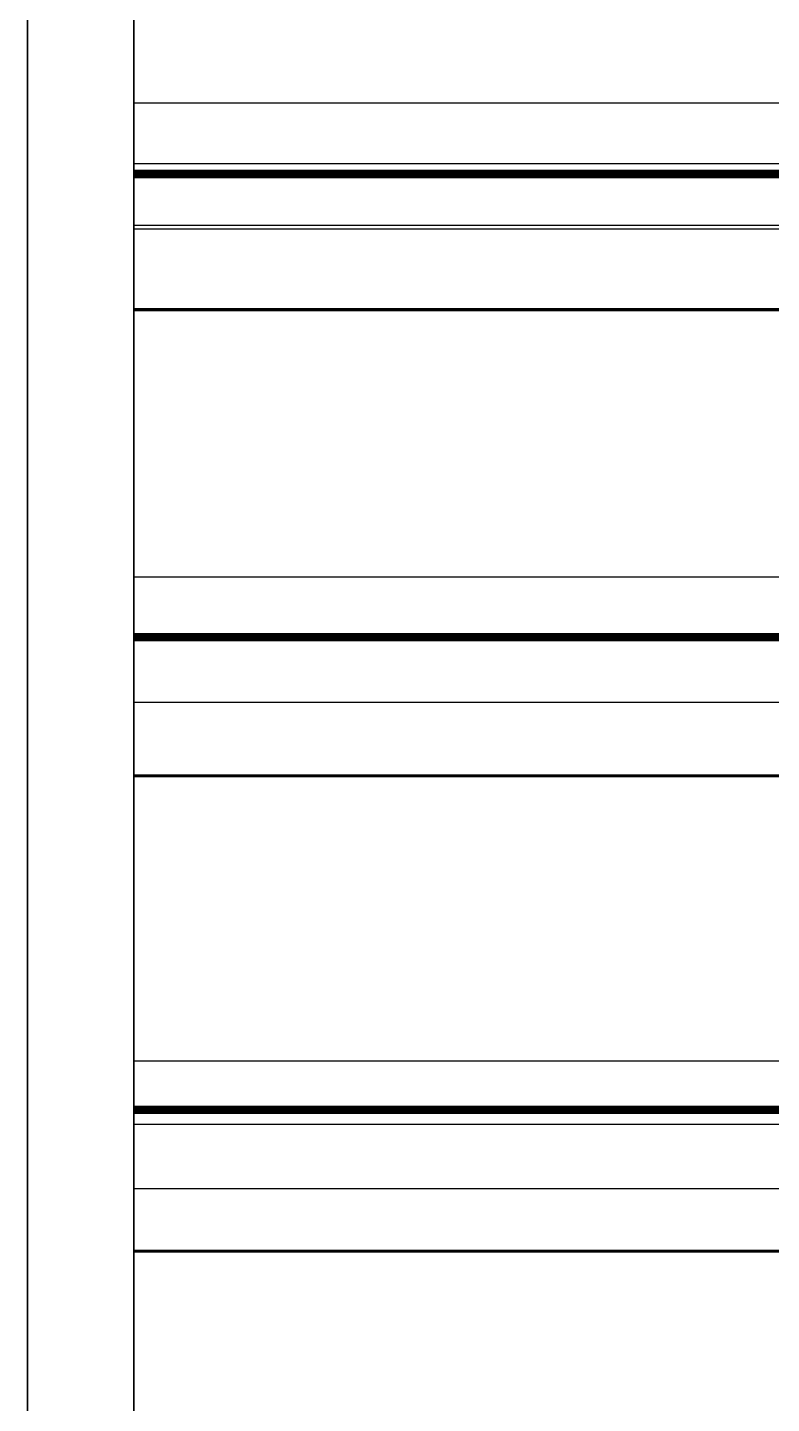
# Model space of a CAD drawing. Header units: millimetres. Extents: x -85 to 1059, y -155 to 155.
# Drawn here: x 1000 to 1003.5, y 105.23 to 111.7 of the extents above; entities that cross this region are included whole.
import ezdxf

# ---------------------------------------------------------------- set-up
doc = ezdxf.new("R2010")
doc.units = ezdxf.units.MM
doc.header["$MEASUREMENT"] = 0
doc.layers.add('Default', color=7, linetype='Continuous', true_color=0x000000)

msp = doc.modelspace()

# ---------------------------------------------------------------- linework, layer by layer
at = {"layer": 'Default'}
for points, knots in [([(1000, 0, -154), (1000, -154, -154), (1000, -154), (1000, -154, 154), (1000, 0, 154), (1000, 154, 154), (1000, 154), (1000, 154, -154), (1000, 0, -154)], [0, 0, 0, 241.902634, 241.902634, 483.805269, 483.805269, 725.707903, 725.707903, 967.610537, 967.610537, 967.610537]), ([(1000, 0, -150), (1000, -150, -150), (1000, -150), (1000, -150, 150), (1000, 0, 150), (1000, 150, 150), (1000, 150), (1000, 150, -150), (1000, 0, -150)], [0, 0, 0, 235.619449, 235.619449, 471.238898, 471.238898, 706.858347, 706.858347, 942.477796, 942.477796, 942.477796])]:
    msp.add_rational_spline(points, [1, 0.707106781187, 1, 0.707106781187, 1, 0.707106781187, 1, 0.707106781187, 1], degree=2, knots=knots, dxfattribs=at)
for points, degree, knots in [([(1000.5, 0.0018, 150.0005), (1000.5, 82.8446, 150.0005), (1000.5, 150.0018, 82.8432), (1000.5, 150.0018, 0.0004), (1000.5, 150.0018, -82.8427), (1000.5, 82.8446, -150), (1000.5, 0.0018, -150), (1000.5, -82.8411, -150), (1000.5, -149.9983, -82.8427), (1000.5, -149.9983, 0.0004), (1000.5, -149.9983, 82.8432), (1000.5, -82.8411, 150.0005), (1000.5, 0.0018, 150.0005)], 3, [-5, -5, -5, -5, -4, -4, -4, -3, -3, -3, -2, -2, -2, -1, -1, -1, -1]), ([(1000.5, 0.3488, 139.7504), (1000.5, -76.9709, 139.7504), (1000.5, -139.6511, 77.0702), (1000.5, -139.6511, -0.2498), (1000.5, -139.6511, -77.5699), (1000.5, -76.9709, -140.2497), (1000.5, 0.3488, -140.2497), (1000.5, 77.6689, -140.2497), (1000.5, 140.349, -77.5699), (1000.5, 140.349, -0.2498), (1000.5, 140.349, 77.0702), (1000.5, 77.6689, 139.7504), (1000.5, 0.3488, 139.7504)], 3, [20636, 20636, 20636, 20636, 20637, 20637, 20637, 20638, 20638, 20638, 20639, 20639, 20639, 20640, 20640, 20640, 20640]), ([(1000.5, 0.0018, 140.0004), (1000.5, -77.318, 140.0004), (1000.5, -139.9981, 77.3202), (1000.5, -139.9981, 0.0002), (1000.5, -139.9981, -77.3199), (1000.5, -77.318, -139.9997), (1000.5, 0.0018, -139.9997), (1000.5, 77.3215, -139.9997), (1000.5, 140.002, -77.3199), (1000.5, 140.002, 0.0002), (1000.5, 140.002, 77.3202), (1000.5, 77.3215, 140.0004), (1000.5, 0.0018, 140.0004)], 3, [-1, -1, -1, -1, 0, 0, 0, 1, 1, 1, 2, 2, 2, 3, 3, 3, 3]), ([(1000.5, 111.03, 105.3541), (1000.5, 111.0667, 105.3719), (1000.5, 111.1034, 105.3897), (1000.5, 111.1465, 105.4105), (1000.5, 111.1895, 105.4313), (1000.5, 111.2331, 105.4521), (1000.5, 111.2766, 105.4729), (1000.5, 111.3204, 105.4939), (1000.5, 111.3641, 105.5149), (1000.5, 111.4082, 105.5359), (1000.5, 111.4523, 105.5569), (1000.5, 111.4968, 105.5779), (1000.5, 111.5412, 105.5989), (1000.5, 111.586, 105.6199), (1000.5, 111.6308, 105.6409), (1000.5, 111.6758, 105.6619), (1000.5, 111.7208, 105.6828), (1000.5, 111.7661, 105.704), (1000.5, 111.8114, 105.7252), (1000.5, 111.8571, 105.7463), (1000.5, 111.9028, 105.7675), (1000.5, 111.9488, 105.7887), (1000.5, 111.9949, 105.8098), (1000.5, 112.0413, 105.8312), (1000.5, 112.0877, 105.8525), (1000.5, 112.1342, 105.8737), (1000.5, 112.1808, 105.8949), (1000.5, 112.2279, 105.9162), (1000.5, 112.275, 105.9375), (1000.5, 112.3223, 105.9587), (1000.5, 112.3695, 105.9799), (1000.5, 112.4172, 106.0012), (1000.5, 112.4648, 106.0226), (1000.5, 112.5126, 106.0439), (1000.5, 112.5604, 106.0653), (1000.5, 112.6087, 106.0866), (1000.5, 112.657, 106.1079), (1000.5, 112.7056, 106.1293), (1000.5, 112.7541, 106.1506), (1000.5, 112.8031, 106.1721), (1000.5, 112.8521, 106.1937), (1000.5, 112.9012, 106.2152), (1000.5, 112.9502, 106.2367), (1000.5, 112.9589, 106.2404), (1000.5, 112.9675, 106.2441)], 2, [2725, 2725, 2725, 2726, 2726, 2727, 2727, 2728, 2728, 2729, 2729, 2730, 2730, 2731, 2731, 2732, 2732, 2733, 2733, 2734, 2734, 2735, 2735, 2736, 2736, 2737, 2737, 2738, 2738, 2739, 2739, 2740, 2740, 2741, 2741, 2742, 2742, 2743, 2743, 2744, 2744, 2745, 2745, 2746, 2746, 2747, 2747, 2747]), ([(1000.5, 112.9675, -106.7437), (1000.5, 112.9589, -106.74), (1000.5, 112.9502, -106.7363), (1000.5, 112.9012, -106.715), (1000.5, 112.8521, -106.6936), (1000.5, 112.8031, -106.6723), (1000.5, 112.7541, -106.6509), (1000.5, 112.7056, -106.6294), (1000.5, 112.657, -106.6079), (1000.5, 112.6087, -106.5864), (1000.5, 112.5604, -106.5648), (1000.5, 112.5126, -106.5435), (1000.5, 112.4648, -106.5222), (1000.5, 112.4172, -106.501), (1000.5, 112.3695, -106.4798), (1000.5, 112.3223, -106.4585), (1000.5, 112.275, -106.4371), (1000.5, 112.2279, -106.4158), (1000.5, 112.1808, -106.3945), (1000.5, 112.1342, -106.3733), (1000.5, 112.0877, -106.3521), (1000.5, 112.0413, -106.331), (1000.5, 111.9949, -106.3098), (1000.5, 111.9488, -106.2886), (1000.5, 111.9028, -106.2675), (1000.5, 111.8571, -106.2463), (1000.5, 111.8114, -106.2251), (1000.5, 111.7661, -106.204), (1000.5, 111.7208, -106.1828), (1000.5, 111.6758, -106.1616), (1000.5, 111.6308, -106.1405), (1000.5, 111.586, -106.1195), (1000.5, 111.5412, -106.0985), (1000.5, 111.4968, -106.0775), (1000.5, 111.4523, -106.0565), (1000.5, 111.4082, -106.0357), (1000.5, 111.3641, -106.0149), (1000.5, 111.3204, -105.9939), (1000.5, 111.2766, -105.9729), (1000.5, 111.2331, -105.9521), (1000.5, 111.1895, -105.9313), (1000.5, 111.1465, -105.9103), (1000.5, 111.1034, -105.8893), (1000.5, 111.0667, -105.8716), (1000.5, 111.03, -105.854)], 2, [7707, 7707, 7707, 7708, 7708, 7709, 7709, 7710, 7710, 7711, 7711, 7712, 7712, 7713, 7713, 7714, 7714, 7715, 7715, 7716, 7716, 7717, 7717, 7718, 7718, 7719, 7719, 7720, 7720, 7721, 7721, 7722, 7722, 7723, 7723, 7724, 7724, 7725, 7725, 7726, 7726, 7727, 7727, 7728, 7728, 7729, 7729, 7729]), ([(1000.5, 111.3475, 107.9311), (1000.5, 111.3437, 107.9228), (1000.5, 111.3398, 107.9145), (1000.5, 111.3163, 107.8664), (1000.5, 111.2929, 107.8182), (1000.5, 111.2694, 107.7701), (1000.5, 111.2459, 107.7219), (1000.5, 111.2225, 107.6743), (1000.5, 111.199, 107.6266), (1000.5, 111.1757, 107.5794), (1000.5, 111.1525, 107.5321), (1000.5, 111.1292, 107.485), (1000.5, 111.1059, 107.4379), (1000.5, 111.0826, 107.3913), (1000.5, 111.0593, 107.3448), (1000.5, 111.0362, 107.2982), (1000.5, 111.0131, 107.2516), (1000.5, 110.9898, 107.2058), (1000.5, 110.9665, 107.1599), (1000.5, 110.9434, 107.1141), (1000.5, 110.9203, 107.0682), (1000.5, 110.8972, 107.0229), (1000.5, 110.8741, 106.9775), (1000.5, 110.851, 106.9324), (1000.5, 110.8279, 106.8872), (1000.5, 110.805, 106.8424), (1000.5, 110.782, 106.7976), (1000.5, 110.7591, 106.753), (1000.5, 110.7362, 106.7084), (1000.5, 110.7134, 106.6643), (1000.5, 110.6907, 106.6202), (1000.5, 110.6677, 106.5763), (1000.5, 110.6448, 106.5323), (1000.5, 110.6221, 106.4889), (1000.5, 110.5993, 106.4455), (1000.5, 110.5765, 106.4023), (1000.5, 110.5538, 106.3591), (1000.5, 110.531, 106.3163), (1000.5, 110.5083, 106.2734), (1000.5, 110.4857, 106.2307), (1000.5, 110.4631, 106.188), (1000.5, 110.4405, 106.1457), (1000.5, 110.418, 106.1034), (1000.5, 110.3973, 106.0649), (1000.5, 110.3767, 106.0264)], 2, [2682, 2682, 2682, 2683.045455, 2683.045455, 2684.090909, 2684.090909, 2685.136364, 2685.136364, 2686.181818, 2686.181818, 2687.227273, 2687.227273, 2688.272727, 2688.272727, 2689.318182, 2689.318182, 2690.363636, 2690.363636, 2691.409091, 2691.409091, 2692.454545, 2692.454545, 2693.5, 2693.5, 2694.545455, 2694.545455, 2695.590909, 2695.590909, 2696.636364, 2696.636364, 2697.681818, 2697.681818, 2698.727273, 2698.727273, 2699.772727, 2699.772727, 2700.818182, 2700.818182, 2701.863636, 2701.863636, 2702.909091, 2702.909091, 2703.954545, 2703.954545, 2705, 2705, 2705]), ([(1000.5, 110.3795, -106.5317), (1000.5, 110.3987, -106.5675), (1000.5, 110.418, -106.6033), (1000.5, 110.4405, -106.6456), (1000.5, 110.4631, -106.688), (1000.5, 110.4857, -106.7303), (1000.5, 110.5083, -106.7726), (1000.5, 110.531, -106.8157), (1000.5, 110.5538, -106.8587), (1000.5, 110.5765, -106.9019), (1000.5, 110.5993, -106.9451), (1000.5, 110.6221, -106.9887), (1000.5, 110.6448, -107.0323), (1000.5, 110.6677, -107.0762), (1000.5, 110.6907, -107.1201), (1000.5, 110.7134, -107.1642), (1000.5, 110.7362, -107.2083), (1000.5, 110.7591, -107.2528), (1000.5, 110.782, -107.2972), (1000.5, 110.805, -107.3418), (1000.5, 110.8279, -107.3865), (1000.5, 110.851, -107.4316), (1000.5, 110.8741, -107.4768), (1000.5, 110.8972, -107.5223), (1000.5, 110.9203, -107.5678), (1000.5, 110.9434, -107.6137), (1000.5, 110.9665, -107.6595), (1000.5, 110.9898, -107.7056), (1000.5, 111.0131, -107.7516), (1000.5, 111.0362, -107.7978), (1000.5, 111.0593, -107.844), (1000.5, 111.0826, -107.8909), (1000.5, 111.1059, -107.9379), (1000.5, 111.1292, -107.9848), (1000.5, 111.1525, -108.0317), (1000.5, 111.1757, -108.0791), (1000.5, 111.199, -108.1266), (1000.5, 111.2225, -108.1742), (1000.5, 111.2459, -108.2218), (1000.5, 111.2694, -108.2698), (1000.5, 111.2929, -108.3178), (1000.5, 111.3163, -108.3661), (1000.5, 111.3398, -108.4145), (1000.5, 111.3437, -108.4228), (1000.5, 111.3475, -108.431)], 2, [7750, 7750, 7750, 7751, 7751, 7752, 7752, 7753, 7753, 7754, 7754, 7755, 7755, 7756, 7756, 7757, 7757, 7758, 7758, 7759, 7759, 7760, 7760, 7761, 7761, 7762, 7762, 7763, 7763, 7764, 7764, 7765, 7765, 7766, 7766, 7767, 7767, 7768, 7768, 7769, 7769, 7770, 7770, 7771, 7771, 7772, 7772, 7772]), ([(1000.5, 111.0244, -105.8515), (1000.5, 111.0217, -105.8505), (1000.5, 111.0191, -105.8494), (1000.5, 111.017, -105.8485), (1000.5, 111.0149, -105.8477)], 2, [7730, 7730, 7730, 7731, 7731, 7732, 7732, 7732]), ([(1000.5, 110.9983, 105.3466), (1000.5, 110.9995, 105.3465), (1000.5, 111.0008, 105.3463), (1000.5, 111.002, 105.3461), (1000.5, 111.0032, 105.3459)], 2, [2717, 2717, 2717, 2718, 2718, 2719, 2719, 2719]), ([(1000.5, 110.3718, 105.9986), (1000.5, 110.4741, 105.8924), (1000.5, 110.5764, 105.7862), (1000.5, 110.6845, 105.6735), (1000.5, 110.7926, 105.5608), (1000.5, 110.8944, 105.4544), (1000.5, 110.9962, 105.3481)], 2, [2713, 2713, 2713, 2714, 2714, 2715, 2715, 2716, 2716, 2716]), ([(1000.5, 110.9962, -105.8477), (1000.5, 110.8944, -105.9542), (1000.5, 110.7926, -106.0607), (1000.5, 110.6845, -106.1733), (1000.5, 110.5764, -106.2858), (1000.5, 110.4741, -106.3918), (1000.5, 110.3718, -106.4978)], 2, [7738, 7738, 7738, 7739, 7739, 7740, 7740, 7741, 7741, 7741]), ([(1000.5, 108.853, 107.59), (1000.5, 108.8892, 107.6085), (1000.5, 108.9254, 107.627), (1000.5, 108.9681, 107.6487), (1000.5, 109.0107, 107.6704), (1000.5, 109.0538, 107.6921), (1000.5, 109.0968, 107.7138), (1000.5, 109.1402, 107.7357), (1000.5, 109.1836, 107.7575), (1000.5, 109.2272, 107.7792), (1000.5, 109.2707, 107.8009), (1000.5, 109.3148, 107.823), (1000.5, 109.3589, 107.845), (1000.5, 109.4032, 107.8669), (1000.5, 109.4475, 107.8888), (1000.5, 109.4921, 107.9108), (1000.5, 109.5367, 107.9329), (1000.5, 109.5817, 107.9549), (1000.5, 109.6267, 107.977), (1000.5, 109.6718, 107.999), (1000.5, 109.717, 108.0211), (1000.5, 109.7627, 108.0433), (1000.5, 109.8084, 108.0655), (1000.5, 109.8542, 108.0876), (1000.5, 109.9001, 108.1096), (1000.5, 109.9463, 108.1318), (1000.5, 109.9925, 108.1541), (1000.5, 110.0391, 108.1763), (1000.5, 110.0857, 108.1985), (1000.5, 110.1324, 108.2207), (1000.5, 110.1791, 108.243), (1000.5, 110.2264, 108.2652), (1000.5, 110.2737, 108.2874), (1000.5, 110.3211, 108.3098), (1000.5, 110.3686, 108.3322), (1000.5, 110.4164, 108.3546), (1000.5, 110.4642, 108.377), (1000.5, 110.5123, 108.3994), (1000.5, 110.5605, 108.4218), (1000.5, 110.6088, 108.4442), (1000.5, 110.6572, 108.4666), (1000.5, 110.706, 108.489), (1000.5, 110.7549, 108.5114), (1000.5, 110.7633, 108.5153), (1000.5, 110.7718, 108.5192)], 2, [2658, 2658, 2658, 2659, 2659, 2660, 2660, 2661, 2661, 2662, 2662, 2663, 2663, 2664, 2664, 2665, 2665, 2666, 2666, 2667, 2667, 2668, 2668, 2669, 2669, 2670, 2670, 2671, 2671, 2672, 2672, 2673, 2673, 2674, 2674, 2675, 2675, 2676, 2676, 2677, 2677, 2678, 2678, 2679, 2679, 2680, 2680, 2680]), ([(1000.5, 110.7549, -109.0114), (1000.5, 110.706, -108.9888), (1000.5, 110.6572, -108.9662), (1000.5, 110.6088, -108.9438), (1000.5, 110.5605, -108.9214), (1000.5, 110.5123, -108.899), (1000.5, 110.4642, -108.8766), (1000.5, 110.4164, -108.8542), (1000.5, 110.3686, -108.8318), (1000.5, 110.3211, -108.8096), (1000.5, 110.2737, -108.7873), (1000.5, 110.2264, -108.7649), (1000.5, 110.1791, -108.7425), (1000.5, 110.1324, -108.7203), (1000.5, 110.0857, -108.6981), (1000.5, 110.0391, -108.6759), (1000.5, 109.9925, -108.6536), (1000.5, 109.9463, -108.6314), (1000.5, 109.9001, -108.6092), (1000.5, 109.8542, -108.587), (1000.5, 109.8084, -108.5647), (1000.5, 109.7627, -108.5427), (1000.5, 109.717, -108.5206), (1000.5, 109.6718, -108.4986), (1000.5, 109.6267, -108.4766), (1000.5, 109.5817, -108.4545), (1000.5, 109.5367, -108.4325), (1000.5, 109.4921, -108.4104), (1000.5, 109.4475, -108.3884), (1000.5, 109.4032, -108.3665), (1000.5, 109.3589, -108.3446), (1000.5, 109.3148, -108.3227), (1000.5, 109.2707, -108.3009), (1000.5, 109.2272, -108.279), (1000.5, 109.1836, -108.2571), (1000.5, 109.1402, -108.2353), (1000.5, 109.0968, -108.2134), (1000.5, 109.0538, -108.1917), (1000.5, 109.0107, -108.17), (1000.5, 108.9681, -108.1483), (1000.5, 108.9254, -108.1266), (1000.5, 108.8892, -108.1081), (1000.5, 108.853, -108.0896)], 2, [7775, 7775, 7775, 7776, 7776, 7777, 7777, 7778, 7778, 7779, 7779, 7780, 7780, 7781, 7781, 7782, 7782, 7783, 7783, 7784, 7784, 7785, 7785, 7786, 7786, 7787, 7787, 7788, 7788, 7789, 7789, 7790, 7790, 7791, 7791, 7792, 7792, 7793, 7793, 7794, 7794, 7795, 7795, 7796, 7796, 7796]), ([(1000.5, 110.3725, 106.0166), (1000.5, 110.3719, 106.0146), (1000.5, 110.3714, 106.0127), (1000.5, 110.3709, 106.0107), (1000.5, 110.3703, 106.0088)], 2, [2707, 2707, 2707, 2708, 2708, 2709, 2709, 2709]), ([(1000.5, 110.3703, 106.0088), (1000.5, 110.3703, 106.007), (1000.5, 110.3703, 106.0053), (1000.5, 110.3703, 106.0039), (1000.5, 110.3703, 106.0025)], 2, [2709, 2709, 2709, 2710, 2710, 2711, 2711, 2711]), ([(1000.5, 110.3703, -106.5024), (1000.5, 110.3703, -106.5038), (1000.5, 110.3703, -106.5052), (1000.5, 110.3703, -106.5068), (1000.5, 110.3703, -106.5084)], 2, [7743, 7743, 7743, 7744, 7744, 7745, 7745, 7745]), ([(1000.5, 109.118, 110.1734), (1000.5, 109.1141, 110.1647), (1000.5, 109.1102, 110.1561), (1000.5, 109.0876, 110.1074), (1000.5, 109.0651, 110.0587), (1000.5, 109.0427, 110.0102), (1000.5, 109.0203, 109.9617), (1000.5, 108.9979, 109.9137), (1000.5, 108.9755, 109.8657), (1000.5, 108.9531, 109.8178), (1000.5, 108.9307, 109.7698), (1000.5, 108.9084, 109.7223), (1000.5, 108.8862, 109.6749), (1000.5, 108.864, 109.6278), (1000.5, 108.8418, 109.5807), (1000.5, 108.8195, 109.5338), (1000.5, 108.7973, 109.4868), (1000.5, 108.7751, 109.4405), (1000.5, 108.7529, 109.3941), (1000.5, 108.7306, 109.3479), (1000.5, 108.7084, 109.3016), (1000.5, 108.6862, 109.2556), (1000.5, 108.664, 109.2096), (1000.5, 108.6419, 109.1639), (1000.5, 108.6199, 109.1182), (1000.5, 108.5978, 109.073), (1000.5, 108.5758, 109.0279), (1000.5, 108.5537, 108.9829), (1000.5, 108.5317, 108.9379), (1000.5, 108.5096, 108.8935), (1000.5, 108.4876, 108.849), (1000.5, 108.4657, 108.8046), (1000.5, 108.4438, 108.7601), (1000.5, 108.422, 108.7162), (1000.5, 108.4001, 108.6723), (1000.5, 108.3782, 108.6287), (1000.5, 108.3563, 108.5851), (1000.5, 108.3345, 108.5418), (1000.5, 108.3126, 108.4984), (1000.5, 108.2907, 108.4551), (1000.5, 108.2688, 108.4119), (1000.5, 108.2472, 108.3692), (1000.5, 108.2255, 108.3266), (1000.5, 108.2069, 108.2904), (1000.5, 108.1884, 108.2542)], 2, [2615, 2615, 2615, 2616, 2616, 2617, 2617, 2618, 2618, 2619, 2619, 2620, 2620, 2621, 2621, 2622, 2622, 2623, 2623, 2624, 2624, 2625, 2625, 2626, 2626, 2627, 2627, 2628, 2628, 2629, 2629, 2630, 2630, 2631, 2631, 2632, 2632, 2633, 2633, 2634, 2634, 2635, 2635, 2636, 2636, 2637, 2637, 2637]), ([(1000.5, 108.1884, -108.7538), (1000.5, 108.2069, -108.7902), (1000.5, 108.2255, -108.8265), (1000.5, 108.2472, -108.8692), (1000.5, 108.2688, -108.9119), (1000.5, 108.2907, -108.9549), (1000.5, 108.3126, -108.998), (1000.5, 108.3345, -109.0412), (1000.5, 108.3563, -109.0844), (1000.5, 108.3782, -109.1281), (1000.5, 108.4001, -109.1719), (1000.5, 108.422, -109.216), (1000.5, 108.4438, -109.2601), (1000.5, 108.4657, -109.3043), (1000.5, 108.4876, -109.3486), (1000.5, 108.5096, -109.3932), (1000.5, 108.5317, -109.4379), (1000.5, 108.5537, -109.4827), (1000.5, 108.5758, -109.5275), (1000.5, 108.5978, -109.573), (1000.5, 108.6199, -109.6185), (1000.5, 108.6419, -109.6638), (1000.5, 108.664, -109.7092), (1000.5, 108.6862, -109.755), (1000.5, 108.7084, -109.8009), (1000.5, 108.7306, -109.8471), (1000.5, 108.7529, -109.8933), (1000.5, 108.7751, -109.9401), (1000.5, 108.7973, -109.9868), (1000.5, 108.8195, -110.0335), (1000.5, 108.8418, -110.0803), (1000.5, 108.864, -110.1274), (1000.5, 108.8862, -110.1745), (1000.5, 108.9084, -110.2219), (1000.5, 108.9307, -110.2694), (1000.5, 108.9531, -110.3173), (1000.5, 108.9755, -110.3653), (1000.5, 108.9979, -110.4133), (1000.5, 109.0203, -110.4613), (1000.5, 109.0427, -110.5098), (1000.5, 109.0651, -110.5583), (1000.5, 109.0876, -110.6072), (1000.5, 109.1102, -110.656), (1000.5, 109.1141, -110.6643), (1000.5, 109.118, -110.6726)], 2, [7817, 7817, 7817, 7818, 7818, 7819, 7819, 7820, 7820, 7821, 7821, 7822, 7822, 7823, 7823, 7824, 7824, 7825, 7825, 7826, 7826, 7827, 7827, 7828, 7828, 7829, 7829, 7830, 7830, 7831, 7831, 7832, 7832, 7833, 7833, 7834, 7834, 7835, 7835, 7836, 7836, 7837, 7837, 7838, 7838, 7839, 7839, 7839]), ([(1000.5, 108.8375, 107.5836), (1000.5, 108.8398, 107.5845), (1000.5, 108.8421, 107.5854), (1000.5, 108.8448, 107.5864), (1000.5, 108.8474, 107.5875)], 2, [2655, 2655, 2655, 2656, 2656, 2657, 2657, 2657]), ([(1000.5, 108.1817, 108.2204), (1000.5, 108.2861, 108.1165), (1000.5, 108.3906, 108.0126), (1000.5, 108.5008, 107.9023), (1000.5, 108.611, 107.7921), (1000.5, 108.7151, 107.6877), (1000.5, 108.8192, 107.5833)], 2, [2646, 2646, 2646, 2647, 2647, 2648, 2648, 2649, 2649, 2649]), ([(1000.5, 108.8192, -108.0825), (1000.5, 108.7151, -108.1871), (1000.5, 108.611, -108.2917), (1000.5, 108.5008, -108.4019), (1000.5, 108.3906, -108.5122), (1000.5, 108.2861, -108.6163), (1000.5, 108.1817, -108.7203)], 2, [7805, 7805, 7805, 7806, 7806, 7807, 7807, 7808, 7808, 7808]), ([(1000.5, 106.6305, 109.7807), (1000.5, 106.6664, 109.7999), (1000.5, 106.7022, 109.8192), (1000.5, 106.7445, 109.8419), (1000.5, 106.7868, 109.8647), (1000.5, 106.8293, 109.8872), (1000.5, 106.8718, 109.9098), (1000.5, 106.9149, 109.9322), (1000.5, 106.9579, 109.9546), (1000.5, 107.001, 109.9774), (1000.5, 107.044, 110.0001), (1000.5, 107.0876, 110.0231), (1000.5, 107.1311, 110.046), (1000.5, 107.1751, 110.0689), (1000.5, 107.219, 110.0919), (1000.5, 107.2631, 110.1146), (1000.5, 107.3072, 110.1374), (1000.5, 107.3516, 110.1605), (1000.5, 107.3961, 110.1836), (1000.5, 107.4409, 110.2065), (1000.5, 107.4857, 110.2294), (1000.5, 107.5308, 110.2525), (1000.5, 107.576, 110.2757), (1000.5, 107.6213, 110.2986), (1000.5, 107.6667, 110.3215), (1000.5, 107.7125, 110.3448), (1000.5, 107.7584, 110.3681), (1000.5, 107.8044, 110.3912), (1000.5, 107.8505, 110.4143), (1000.5, 107.8968, 110.4374), (1000.5, 107.9432, 110.4605), (1000.5, 107.99, 110.484), (1000.5, 108.0367, 110.5074), (1000.5, 108.0836, 110.5307), (1000.5, 108.1306, 110.554), (1000.5, 108.178, 110.5773), (1000.5, 108.2255, 110.6006), (1000.5, 108.2731, 110.6238), (1000.5, 108.3207, 110.6471), (1000.5, 108.3687, 110.6706), (1000.5, 108.4167, 110.6941), (1000.5, 108.465, 110.7175), (1000.5, 108.5133, 110.741), (1000.5, 108.5216, 110.7449), (1000.5, 108.5299, 110.7487)], 2, [2591, 2591, 2591, 2592, 2592, 2593, 2593, 2594, 2594, 2595, 2595, 2596, 2596, 2597, 2597, 2598, 2598, 2599, 2599, 2600, 2600, 2601, 2601, 2602, 2602, 2603, 2603, 2604, 2604, 2605, 2605, 2606, 2606, 2607, 2607, 2608, 2608, 2609, 2609, 2610, 2610, 2611, 2611, 2612, 2612, 2613, 2613, 2613]), ([(1000.5, 108.5299, -111.2487), (1000.5, 108.5216, -111.2446), (1000.5, 108.5133, -111.2406), (1000.5, 108.465, -111.2171), (1000.5, 108.4167, -111.1936), (1000.5, 108.3687, -111.1704), (1000.5, 108.3207, -111.1471), (1000.5, 108.2731, -111.1236), (1000.5, 108.2255, -111.1002), (1000.5, 108.178, -111.0769), (1000.5, 108.1306, -111.0536), (1000.5, 108.0836, -111.0303), (1000.5, 108.0367, -111.007), (1000.5, 107.99, -110.9837), (1000.5, 107.9432, -110.9605), (1000.5, 107.8968, -110.9374), (1000.5, 107.8505, -110.9142), (1000.5, 107.8044, -110.891), (1000.5, 107.7584, -110.8677), (1000.5, 107.7125, -110.8446), (1000.5, 107.6667, -110.8215), (1000.5, 107.6213, -110.7984), (1000.5, 107.576, -110.7753), (1000.5, 107.5308, -110.7521), (1000.5, 107.4857, -110.729), (1000.5, 107.4409, -110.7061), (1000.5, 107.3961, -110.6832), (1000.5, 107.3516, -110.6602), (1000.5, 107.3072, -110.6373), (1000.5, 107.2631, -110.6144), (1000.5, 107.219, -110.5915), (1000.5, 107.1751, -110.5687), (1000.5, 107.1311, -110.5459), (1000.5, 107.0877, -110.5232), (1000.5, 107.0444, -110.5004), (1000.5, 107.0011, -110.4777), (1000.5, 106.9579, -110.4549), (1000.5, 106.9149, -110.4322), (1000.5, 106.8718, -110.4094), (1000.5, 106.8293, -110.3867), (1000.5, 106.7868, -110.3639), (1000.5, 106.7445, -110.3415), (1000.5, 106.7022, -110.3191), (1000.5, 106.6664, -110.2999), (1000.5, 106.6305, -110.2807)], 2, [7841, 7841, 7841, 7842, 7842, 7843, 7843, 7844, 7844, 7845, 7845, 7846, 7846, 7847, 7847, 7848, 7848, 7849, 7849, 7850, 7850, 7851, 7851, 7852, 7852, 7853, 7853, 7854, 7854, 7855, 7855, 7856, 7856, 7857, 7857, 7858, 7858, 7859, 7859, 7860, 7860, 7861, 7861, 7862, 7862, 7863, 7863, 7863]), ([(1000.5, 108.1859, 108.2489), (1000.5, 108.1849, 108.2463), (1000.5, 108.1838, 108.2437), (1000.5, 108.1829, 108.2414), (1000.5, 108.1821, 108.2391)], 2, [2638, 2638, 2638, 2639, 2639, 2640, 2640, 2640]), ([(1000.5, 108.1821, -108.7387), (1000.5, 108.1829, -108.741), (1000.5, 108.1838, -108.7433), (1000.5, 108.1849, -108.7459), (1000.5, 108.1859, -108.7485)], 2, [7814, 7814, 7814, 7815, 7815, 7816, 7816, 7816]), ([(1000.5, 108.1807, 108.2345), (1000.5, 108.1805, 108.2327), (1000.5, 108.1803, 108.231), (1000.5, 108.1801, 108.2294), (1000.5, 108.1799, 108.2278)], 2, [2641, 2641, 2641, 2642, 2642, 2643, 2643, 2643]), ([(1000.5, 108.1799, -108.7274), (1000.5, 108.1801, -108.7291), (1000.5, 108.1803, -108.7309), (1000.5, 108.1805, -108.7327), (1000.5, 108.1807, -108.7344)], 2, [7811, 7811, 7811, 7812, 7812, 7813, 7813, 7813]), ([(1000.5, 106.8426, 112.3687), (1000.5, 106.8389, 112.3602), (1000.5, 106.8352, 112.3518), (1000.5, 106.8138, 112.3025), (1000.5, 106.7925, 112.2533), (1000.5, 106.771, 112.2045), (1000.5, 106.7494, 112.1556), (1000.5, 106.7281, 112.1069), (1000.5, 106.7067, 112.0582), (1000.5, 106.6854, 112.0101), (1000.5, 106.6641, 111.9619), (1000.5, 106.6427, 111.914), (1000.5, 106.6214, 111.866), (1000.5, 106.6, 111.8184), (1000.5, 106.5787, 111.7707), (1000.5, 106.5573, 111.7233), (1000.5, 106.536, 111.6758), (1000.5, 106.5147, 111.6291), (1000.5, 106.4933, 111.5823), (1000.5, 106.4721, 111.5356), (1000.5, 106.451, 111.4889), (1000.5, 106.4298, 111.4425), (1000.5, 106.4086, 111.3961), (1000.5, 106.3875, 111.3502), (1000.5, 106.3663, 111.3044), (1000.5, 106.3451, 111.2587), (1000.5, 106.324, 111.213), (1000.5, 106.3028, 111.1675), (1000.5, 106.2816, 111.122), (1000.5, 106.2607, 111.077), (1000.5, 106.2397, 111.032), (1000.5, 106.2185, 110.9872), (1000.5, 106.1973, 110.9424), (1000.5, 106.1763, 110.898), (1000.5, 106.1554, 110.8535), (1000.5, 106.1345, 110.8094), (1000.5, 106.1137, 110.7653), (1000.5, 106.0927, 110.7216), (1000.5, 106.0717, 110.6778), (1000.5, 106.0509, 110.6343), (1000.5, 106.0301, 110.5907), (1000.5, 106.0093, 110.5476), (1000.5, 105.9885, 110.5046), (1000.5, 105.9707, 110.4681), (1000.5, 105.9529, 110.4316)], 2, [2548, 2548, 2548, 2549, 2549, 2550, 2550, 2551, 2551, 2552, 2552, 2553, 2553, 2554, 2554, 2555, 2555, 2556, 2556, 2557, 2557, 2558, 2558, 2559, 2559, 2560, 2560, 2561, 2561, 2562, 2562, 2563, 2563, 2564, 2564, 2565, 2565, 2566, 2566, 2567, 2567, 2568, 2568, 2569, 2569, 2570, 2570, 2570]), ([(1000.5, 105.9504, -110.9255), (1000.5, 105.9694, -110.9649), (1000.5, 105.9885, -111.0042), (1000.5, 106.0093, -111.0474), (1000.5, 106.0301, -111.0906), (1000.5, 106.0509, -111.1342), (1000.5, 106.0717, -111.1778), (1000.5, 106.0927, -111.2215), (1000.5, 106.1137, -111.2653), (1000.5, 106.1345, -111.3094), (1000.5, 106.1554, -111.3535), (1000.5, 106.1763, -111.3979), (1000.5, 106.1973, -111.4424), (1000.5, 106.2185, -111.487), (1000.5, 106.2397, -111.5316), (1000.5, 106.2607, -111.5766), (1000.5, 106.2816, -111.6216), (1000.5, 106.3028, -111.6671), (1000.5, 106.324, -111.7126), (1000.5, 106.3451, -111.7583), (1000.5, 106.3663, -111.804), (1000.5, 106.3875, -111.85), (1000.5, 106.4086, -111.896), (1000.5, 106.4298, -111.9422), (1000.5, 106.451, -111.9885), (1000.5, 106.4721, -112.0352), (1000.5, 106.4933, -112.0819), (1000.5, 106.5147, -112.129), (1000.5, 106.536, -112.1761), (1000.5, 106.5573, -112.2232), (1000.5, 106.5787, -112.2703), (1000.5, 106.6, -112.3181), (1000.5, 106.6214, -112.3659), (1000.5, 106.6427, -112.4137), (1000.5, 106.6641, -112.4615), (1000.5, 106.6854, -112.5099), (1000.5, 106.7067, -112.5582), (1000.5, 106.7281, -112.6067), (1000.5, 106.7494, -112.6552), (1000.5, 106.771, -112.7041), (1000.5, 106.7925, -112.7529), (1000.5, 106.8138, -112.8021), (1000.5, 106.8352, -112.8513), (1000.5, 106.8389, -112.86), (1000.5, 106.8426, -112.8686)], 2, [7883, 7883, 7883, 7884.045455, 7884.045455, 7885.090909, 7885.090909, 7886.136364, 7886.136364, 7887.181818, 7887.181818, 7888.227273, 7888.227273, 7889.272727, 7889.272727, 7890.318182, 7890.318182, 7891.363636, 7891.363636, 7892.409091, 7892.409091, 7893.454545, 7893.454545, 7894.5, 7894.5, 7895.545455, 7895.545455, 7896.590909, 7896.590909, 7897.636364, 7897.636364, 7898.681818, 7898.681818, 7899.727273, 7899.727273, 7900.772727, 7900.772727, 7901.818182, 7901.818182, 7902.863636, 7902.863636, 7903.909091, 7903.909091, 7904.954545, 7904.954545, 7906, 7906, 7906]), ([(1000.5, 105.9465, 110.3974), (1000.5, 106.053, 110.2956), (1000.5, 106.1596, 110.1938), (1000.5, 106.2723, 110.0859), (1000.5, 106.385, 109.9779), (1000.5, 106.491, 109.8756), (1000.5, 106.597, 109.7733)], 2, [2579, 2579, 2579, 2580, 2580, 2581, 2581, 2582, 2582, 2582]), ([(1000.5, 106.597, -110.2729), (1000.5, 106.491, -110.3752), (1000.5, 106.385, -110.4775), (1000.5, 106.2723, -110.5856), (1000.5, 106.1596, -110.6938), (1000.5, 106.053, -110.7955), (1000.5, 105.9465, -110.8973)], 2, [7872, 7872, 7872, 7873, 7873, 7874, 7874, 7875, 7875, 7875]), ([(1000.5, 104.3639, 111.926), (1000.5, 104.3994, 111.9461), (1000.5, 104.4349, 111.9662), (1000.5, 104.4767, 111.9893), (1000.5, 104.5185, 112.0124), (1000.5, 104.5606, 112.036), (1000.5, 104.6028, 112.0597), (1000.5, 104.6451, 112.0831), (1000.5, 104.6874, 112.1066), (1000.5, 104.7301, 112.1304), (1000.5, 104.7728, 112.1542), (1000.5, 104.8159, 112.1778), (1000.5, 104.8589, 112.2015), (1000.5, 104.9025, 112.2251), (1000.5, 104.946, 112.2487), (1000.5, 104.9896, 112.2726), (1000.5, 105.0332, 112.2964), (1000.5, 105.0773, 112.3204), (1000.5, 105.1214, 112.3443), (1000.5, 105.1656, 112.3682), (1000.5, 105.2099, 112.392), (1000.5, 105.2545, 112.4158), (1000.5, 105.2992, 112.4396), (1000.5, 105.3441, 112.4636), (1000.5, 105.3891, 112.4876), (1000.5, 105.4343, 112.5117), (1000.5, 105.4794, 112.5359), (1000.5, 105.5251, 112.5601), (1000.5, 105.5708, 112.5842), (1000.5, 105.6167, 112.6082), (1000.5, 105.6625, 112.6322), (1000.5, 105.7087, 112.6566), (1000.5, 105.755, 112.6809), (1000.5, 105.8015, 112.7052), (1000.5, 105.8481, 112.7296), (1000.5, 105.895, 112.7536), (1000.5, 105.9419, 112.7776), (1000.5, 105.989, 112.8021), (1000.5, 106.0361, 112.8266), (1000.5, 106.0836, 112.8511), (1000.5, 106.131, 112.8756), (1000.5, 106.1788, 112.9), (1000.5, 106.2266, 112.9243), (1000.5, 106.2349, 112.9285), (1000.5, 106.2432, 112.9328)], 2, [2524, 2524, 2524, 2525, 2525, 2526, 2526, 2527, 2527, 2528, 2528, 2529, 2529, 2530, 2530, 2531, 2531, 2532, 2532, 2533, 2533, 2534, 2534, 2535, 2535, 2536, 2536, 2537, 2537, 2538, 2538, 2539, 2539, 2540, 2540, 2541, 2541, 2542, 2542, 2543, 2543, 2544, 2544, 2545, 2545, 2546, 2546, 2546]), ([(1000.5, 106.2432, -113.4324), (1000.5, 106.2349, -113.4281), (1000.5, 106.2266, -113.4239), (1000.5, 106.1788, -113.3994), (1000.5, 106.131, -113.3749), (1000.5, 106.0836, -113.3505), (1000.5, 106.0361, -113.3262), (1000.5, 105.989, -113.302), (1000.5, 105.9419, -113.2779), (1000.5, 105.895, -113.2535), (1000.5, 105.8481, -113.2292), (1000.5, 105.8015, -113.2048), (1000.5, 105.755, -113.1805), (1000.5, 105.7087, -113.1565), (1000.5, 105.6625, -113.1325), (1000.5, 105.6167, -113.1082), (1000.5, 105.5708, -113.0838), (1000.5, 105.5251, -113.0597), (1000.5, 105.4794, -113.0355), (1000.5, 105.4343, -113.0115), (1000.5, 105.3891, -112.9875), (1000.5, 105.3441, -112.9635), (1000.5, 105.2992, -112.9395), (1000.5, 105.2545, -112.9156), (1000.5, 105.2099, -112.8916), (1000.5, 105.1656, -112.8676), (1000.5, 105.1214, -112.8436), (1000.5, 105.0773, -112.8198), (1000.5, 105.0332, -112.796), (1000.5, 104.9896, -112.7723), (1000.5, 104.946, -112.7487), (1000.5, 104.9025, -112.7249), (1000.5, 104.8589, -112.7011), (1000.5, 104.8159, -112.6774), (1000.5, 104.7728, -112.6538), (1000.5, 104.7301, -112.6302), (1000.5, 104.6874, -112.6065), (1000.5, 104.6451, -112.5831), (1000.5, 104.6028, -112.5596), (1000.5, 104.5606, -112.536), (1000.5, 104.5185, -112.5123), (1000.5, 104.4767, -112.4889), (1000.5, 104.4349, -112.4654), (1000.5, 104.3994, -112.4455), (1000.5, 104.3639, -112.4255)], 2, [7908, 7908, 7908, 7909, 7909, 7910, 7910, 7911, 7911, 7912, 7912, 7913, 7913, 7914, 7914, 7915, 7915, 7916, 7916, 7917, 7917, 7918, 7918, 7919, 7919, 7920, 7920, 7921, 7921, 7922, 7922, 7923, 7923, 7924, 7924, 7925, 7925, 7926, 7926, 7927, 7927, 7928, 7928, 7929, 7929, 7930, 7930, 7930]), ([(1000.5, 105.9529, 110.4316), (1000.5, 105.9516, 110.4286), (1000.5, 105.9504, 110.4256), (1000.5, 105.9493, 110.4231), (1000.5, 105.9483, 110.4206)], 2, [2570, 2570, 2570, 2571, 2571, 2572, 2572, 2572]), ([(1000.5, 105.9465, -110.9157), (1000.5, 105.9474, -110.918), (1000.5, 105.9483, -110.9202), (1000.5, 105.9493, -110.9229), (1000.5, 105.9504, -110.9255)], 2, [7881, 7881, 7881, 7882, 7882, 7883, 7883, 7883]), ([(1000.5, 105.9465, 110.4161), (1000.5, 105.946, 110.4138), (1000.5, 105.9455, 110.4115), (1000.5, 105.9451, 110.4099), (1000.5, 105.9447, 110.4083)], 2, [2573, 2573, 2573, 2574, 2574, 2575, 2575, 2575]), ([(1000.5, 105.9465, -110.8973), (1000.5, 105.9462, -110.8984), (1000.5, 105.9458, -110.8994), (1000.5, 105.9455, -110.9005), (1000.5, 105.9451, -110.9015)], 2, [7875, 7875, 7875, 7876, 7876, 7877, 7877, 7877])]:
    msp.add_open_spline(points, degree=degree, knots=knots, dxfattribs=at)
for points in [[(1007, 111.3475, 107.9311), (1003.75, 111.3475, 107.9311), (1000.5, 111.3475, 107.9311)], [(1000.5, 111.0625, 108.2281), (1000.5, 111.205, 108.0796), (1000.5, 111.3475, 107.9311)], [(1007, 111.3475, -108.431), (1003.75, 111.3475, -108.431), (1000.5, 111.3475, -108.431)], [(1000.5, 111.3475, -108.431), (1000.5, 111.205, -108.5794), (1000.5, 111.0625, -108.7277)], [(1007, 111.0625, 108.2281), (1003.75, 111.0625, 108.2281), (1000.5, 111.0625, 108.2281)], [(1000.5, 110.7718, 108.5192), (1000.5, 110.9171, 108.3737), (1000.5, 111.0625, 108.2281)], [(1007, 111.0625, -108.7277), (1003.75, 111.0625, -108.7277), (1000.5, 111.0625, -108.7277)], [(1000.5, 111.0625, -108.7277), (1000.5, 110.9171, -108.8733), (1000.5, 110.7718, -109.0188)], [(1007, 111.03, 105.3541), (1003.75, 111.03, 105.3541), (1000.5, 111.03, 105.3541)], [(1000.5, 111.0244, 105.3516), (1000.5, 111.0272, 105.3528), (1000.5, 111.03, 105.3541)], [(1007, 111.03, -105.854), (1003.75, 111.03, -105.854), (1000.5, 111.03, -105.854)], [(1000.5, 111.03, -105.854), (1000.5, 111.0272, -105.8528), (1000.5, 111.0244, -105.8515)], [(1007, 111.0244, 105.3516), (1003.75, 111.0244, 105.3516), (1000.5, 111.0244, 105.3516)], [(1000.5, 111.0191, 105.3495), (1000.5, 111.0217, 105.3505), (1000.5, 111.0244, 105.3516)], [(1007, 111.0244, -105.8515), (1003.75, 111.0244, -105.8515), (1000.5, 111.0244, -105.8515)], [(1007, 111.0191, 105.3495), (1003.75, 111.0191, 105.3495), (1000.5, 111.0191, 105.3495)], [(1000.5, 111.0149, 105.3481), (1000.5, 111.017, 105.3488), (1000.5, 111.0191, 105.3495)], [(1007, 111.0149, 105.3481), (1003.75, 111.0149, 105.3481), (1000.5, 111.0149, 105.3481)], [(1000.5, 111.0103, 105.3466), (1000.5, 111.0126, 105.3474), (1000.5, 111.0149, 105.3481)], [(1007, 111.0149, -105.8477), (1003.75, 111.0149, -105.8477), (1000.5, 111.0149, -105.8477)], [(1000.5, 111.0149, -105.8477), (1000.5, 111.0126, -105.8471), (1000.5, 111.0103, -105.8466)], [(1007, 111.0103, 105.3466), (1003.75, 111.0103, 105.3466), (1000.5, 111.0103, 105.3466)], [(1000.5, 111.0068, 105.3459), (1000.5, 111.0085, 105.3463), (1000.5, 111.0103, 105.3466)], [(1007, 111.0103, -105.8466), (1003.75, 111.0103, -105.8466), (1000.5, 111.0103, -105.8466)], [(1000.5, 111.0103, -105.8466), (1000.5, 111.0085, -105.8462), (1000.5, 111.0068, -105.8459)], [(1007, 111.0068, 105.3459), (1003.75, 111.0068, 105.3459), (1000.5, 111.0068, 105.3459)], [(1000.5, 111.0032, 105.3459), (1000.5, 111.005, 105.3459), (1000.5, 111.0068, 105.3459)], [(1007, 111.0068, -105.8459), (1003.75, 111.0068, -105.8459), (1000.5, 111.0068, -105.8459)], [(1000.5, 111.0068, -105.8459), (1000.5, 111.005, -105.8457), (1000.5, 111.0032, -105.8455)], [(1007, 111.0032, 105.3459), (1003.75, 111.0032, 105.3459), (1000.5, 111.0032, 105.3459)], [(1007, 111.0032, -105.8455), (1003.75, 111.0032, -105.8455), (1000.5, 111.0032, -105.8455)], [(1000.5, 111.0032, -105.8455), (1000.5, 111.002, -105.8457), (1000.5, 111.0008, -105.8459)], [(1007, 111.0008, -105.8459), (1003.75, 111.0008, -105.8459), (1000.5, 111.0008, -105.8459)], [(1000.5, 111.0008, -105.8459), (1000.5, 110.9995, -105.8462), (1000.5, 110.9983, -105.8466)], [(1007, 110.9983, 105.3466), (1003.75, 110.9983, 105.3466), (1000.5, 110.9983, 105.3466)], [(1000.5, 110.9962, 105.3481), (1000.5, 110.9972, 105.3474), (1000.5, 110.9983, 105.3466)], [(1007, 110.9983, -105.8466), (1003.75, 110.9983, -105.8466), (1000.5, 110.9983, -105.8466)], [(1000.5, 110.9983, -105.8466), (1000.5, 110.9972, -105.8471), (1000.5, 110.9962, -105.8477)], [(1007, 110.9962, 105.3481), (1003.75, 110.9962, 105.3481), (1000.5, 110.9962, 105.3481)], [(1007, 110.9962, -105.8477), (1003.75, 110.9962, -105.8477), (1000.5, 110.9962, -105.8477)], [(1007, 110.7718, 108.5192), (1003.75, 110.7718, 108.5192), (1000.5, 110.7718, 108.5192)], [(1007, 110.7718, -109.0188), (1003.75, 110.7718, -109.0188), (1000.5, 110.7718, -109.0188)], [(1000.5, 110.7718, -109.0188), (1000.5, 110.7633, -109.0151), (1000.5, 110.7549, -109.0114)], [(1007, 110.7549, -109.0114), (1003.75, 110.7549, -109.0114), (1000.5, 110.7549, -109.0114)], [(1007, 110.3795, -106.5317), (1003.75, 110.3795, -106.5317), (1000.5, 110.3795, -106.5317)], [(1000.5, 110.3767, -106.526), (1000.5, 110.3781, -106.5289), (1000.5, 110.3795, -106.5317)], [(1007, 110.3767, 106.0264), (1003.75, 110.3767, 106.0264), (1000.5, 110.3767, 106.0264)], [(1000.5, 110.3767, 106.0264), (1000.5, 110.3756, 106.0238), (1000.5, 110.3746, 106.0212)], [(1007, 110.3767, -106.526), (1003.75, 110.3767, -106.526), (1000.5, 110.3767, -106.526)], [(1000.5, 110.3746, -106.5211), (1000.5, 110.3756, -106.5236), (1000.5, 110.3767, -106.526)], [(1007, 110.3746, 106.0212), (1003.75, 110.3746, 106.0212), (1000.5, 110.3746, 106.0212)], [(1000.5, 110.3746, 106.0212), (1000.5, 110.3735, 106.0189), (1000.5, 110.3725, 106.0166)], [(1007, 110.3746, -106.5211), (1003.75, 110.3746, -106.5211), (1000.5, 110.3746, -106.5211)], [(1000.5, 110.3725, -106.5165), (1000.5, 110.3735, -106.5188), (1000.5, 110.3746, -106.5211)], [(1007, 110.3725, 106.0166), (1003.75, 110.3725, 106.0166), (1000.5, 110.3725, 106.0166)], [(1007, 110.3725, -106.5165), (1003.75, 110.3725, -106.5165), (1000.5, 110.3725, -106.5165)], [(1000.5, 110.3714, -106.5123), (1000.5, 110.3719, -106.5144), (1000.5, 110.3725, -106.5165)], [(1007, 110.3718, 105.9986), (1003.75, 110.3718, 105.9986), (1000.5, 110.3718, 105.9986)], [(1000.5, 110.3707, 106.0003), (1000.5, 110.3712, 105.9995), (1000.5, 110.3718, 105.9986)], [(1007, 110.3718, -106.4978), (1003.75, 110.3718, -106.4978), (1000.5, 110.3718, -106.4978)], [(1000.5, 110.3718, -106.4978), (1000.5, 110.3712, -106.4989), (1000.5, 110.3707, -106.4999)], [(1007, 110.3714, -106.5123), (1003.75, 110.3714, -106.5123), (1000.5, 110.3714, -106.5123)], [(1000.5, 110.3703, -106.5084), (1000.5, 110.3709, -106.5103), (1000.5, 110.3714, -106.5123)], [(1007, 110.3707, 106.0003), (1003.75, 110.3707, 106.0003), (1000.5, 110.3707, 106.0003)], [(1000.5, 110.3703, 106.0025), (1000.5, 110.3705, 106.0014), (1000.5, 110.3707, 106.0003)], [(1007, 110.3707, -106.4999), (1003.75, 110.3707, -106.4999), (1000.5, 110.3707, -106.4999)], [(1000.5, 110.3707, -106.4999), (1000.5, 110.3705, -106.5012), (1000.5, 110.3703, -106.5024)], [(1007, 110.3703, 106.0088), (1003.75, 110.3703, 106.0088), (1000.5, 110.3703, 106.0088)], [(1007, 110.3703, 106.0025), (1003.75, 110.3703, 106.0025), (1000.5, 110.3703, 106.0025)], [(1007, 110.3703, -106.5024), (1003.75, 110.3703, -106.5024), (1000.5, 110.3703, -106.5024)], [(1007, 110.3703, -106.5084), (1003.75, 110.3703, -106.5084), (1000.5, 110.3703, -106.5084)], [(1007, 109.118, 110.1734), (1003.75, 109.118, 110.1734), (1000.5, 109.118, 110.1734)], [(1000.5, 108.8269, 110.464), (1000.5, 108.9725, 110.3187), (1000.5, 109.118, 110.1734)], [(1007, 109.118, -110.6726), (1003.75, 109.118, -110.6726), (1000.5, 109.118, -110.6726)], [(1000.5, 109.118, -110.6726), (1000.5, 108.9725, -110.8181), (1000.5, 108.8269, -110.9636)], [(1007, 108.853, 107.59), (1003.75, 108.853, 107.59), (1000.5, 108.853, 107.59)], [(1000.5, 108.8474, 107.5875), (1000.5, 108.8502, 107.5887), (1000.5, 108.853, 107.59)], [(1007, 108.853, -108.0896), (1003.75, 108.853, -108.0896), (1000.5, 108.853, -108.0896)], [(1000.5, 108.853, -108.0896), (1000.5, 108.8502, -108.0883), (1000.5, 108.8474, -108.0871)], [(1007, 108.8474, 107.5875), (1003.75, 108.8474, 107.5875), (1000.5, 108.8474, 107.5875)], [(1007, 108.8474, -108.0871), (1003.75, 108.8474, -108.0871), (1000.5, 108.8474, -108.0871)], [(1000.5, 108.8474, -108.0871), (1000.5, 108.8448, -108.0859), (1000.5, 108.8421, -108.0846)], [(1007, 108.8421, -108.0846), (1003.75, 108.8421, -108.0846), (1000.5, 108.8421, -108.0846)], [(1000.5, 108.8421, -108.0846), (1000.5, 108.8398, -108.0839), (1000.5, 108.8375, -108.0832)], [(1007, 108.8375, 107.5836), (1003.75, 108.8375, 107.5836), (1000.5, 108.8375, 107.5836)], [(1000.5, 108.8333, 107.5822), (1000.5, 108.8354, 107.5829), (1000.5, 108.8375, 107.5836)], [(1007, 108.8375, -108.0832), (1003.75, 108.8375, -108.0832), (1000.5, 108.8375, -108.0832)], [(1000.5, 108.8375, -108.0832), (1000.5, 108.8354, -108.0825), (1000.5, 108.8333, -108.0818)], [(1007, 108.8333, 107.5822), (1003.75, 108.8333, 107.5822), (1000.5, 108.8333, 107.5822)], [(1000.5, 108.8298, 107.5815), (1000.5, 108.8315, 107.5818), (1000.5, 108.8333, 107.5822)], [(1007, 108.8333, -108.0818), (1003.75, 108.8333, -108.0818), (1000.5, 108.8333, -108.0818)], [(1000.5, 108.8333, -108.0818), (1000.5, 108.8315, -108.0814), (1000.5, 108.8298, -108.0811)], [(1007, 108.8298, 107.5815), (1003.75, 108.8298, 107.5815), (1000.5, 108.8298, 107.5815)], [(1000.5, 108.8266, 107.5811), (1000.5, 108.8282, 107.5813), (1000.5, 108.8298, 107.5815)], [(1007, 108.8298, -108.0811), (1003.75, 108.8298, -108.0811), (1000.5, 108.8298, -108.0811)], [(1000.5, 108.8298, -108.0811), (1000.5, 108.8282, -108.0809), (1000.5, 108.8266, -108.0807)], [(1007, 108.8269, 110.464), (1003.75, 108.8269, 110.464), (1000.5, 108.8269, 110.464)], [(1000.5, 108.5299, 110.7487), (1000.5, 108.6784, 110.6064), (1000.5, 108.8269, 110.464)], [(1007, 108.8269, -110.9636), (1003.75, 108.8269, -110.9636), (1000.5, 108.8269, -110.9636)], [(1000.5, 108.8269, -110.9636), (1000.5, 108.6784, -111.1062), (1000.5, 108.5299, -111.2487)], [(1007, 108.8266, 107.5811), (1003.75, 108.8266, 107.5811), (1000.5, 108.8266, 107.5811)], [(1000.5, 108.8234, 107.5811), (1000.5, 108.825, 107.5811), (1000.5, 108.8266, 107.5811)], [(1007, 108.8266, -108.0807), (1003.75, 108.8266, -108.0807), (1000.5, 108.8266, -108.0807)], [(1000.5, 108.8266, -108.0807), (1000.5, 108.825, -108.0809), (1000.5, 108.8234, -108.0811)], [(1007, 108.8234, 107.5811), (1003.75, 108.8234, 107.5811), (1000.5, 108.8234, 107.5811)], [(1000.5, 108.8209, 107.5818), (1000.5, 108.8222, 107.5815), (1000.5, 108.8234, 107.5811)], [(1007, 108.8234, -108.0811), (1003.75, 108.8234, -108.0811), (1000.5, 108.8234, -108.0811)], [(1000.5, 108.8234, -108.0811), (1000.5, 108.8222, -108.0814), (1000.5, 108.8209, -108.0818)], [(1007, 108.8209, 107.5818), (1003.75, 108.8209, 107.5818), (1000.5, 108.8209, 107.5818)], [(1000.5, 108.8192, 107.5833), (1000.5, 108.8201, 107.5826), (1000.5, 108.8209, 107.5818)], [(1007, 108.8209, -108.0818), (1003.75, 108.8209, -108.0818), (1000.5, 108.8209, -108.0818)], [(1000.5, 108.8209, -108.0818), (1000.5, 108.8201, -108.0821), (1000.5, 108.8192, -108.0825)], [(1007, 108.8192, 107.5833), (1003.75, 108.8192, 107.5833), (1000.5, 108.8192, 107.5833)], [(1007, 108.8192, -108.0825), (1003.75, 108.8192, -108.0825), (1000.5, 108.8192, -108.0825)], [(1007, 108.5299, 110.7487), (1003.75, 108.5299, 110.7487), (1000.5, 108.5299, 110.7487)], [(1007, 108.5299, -111.2487), (1003.75, 108.5299, -111.2487), (1000.5, 108.5299, -111.2487)], [(1007, 108.1884, 108.2542), (1003.75, 108.1884, 108.2542), (1000.5, 108.1884, 108.2542)], [(1000.5, 108.1884, 108.2542), (1000.5, 108.1872, 108.2516), (1000.5, 108.1859, 108.2489)], [(1007, 108.1884, -108.7538), (1003.75, 108.1884, -108.7538), (1000.5, 108.1884, -108.7538)], [(1000.5, 108.1859, -108.7485), (1000.5, 108.1872, -108.7512), (1000.5, 108.1884, -108.7538)], [(1007, 108.1859, 108.2489), (1003.75, 108.1859, 108.2489), (1000.5, 108.1859, 108.2489)], [(1007, 108.1859, -108.7485), (1003.75, 108.1859, -108.7485), (1000.5, 108.1859, -108.7485)], [(1007, 108.1821, 108.2391), (1003.75, 108.1821, 108.2391), (1000.5, 108.1821, 108.2391)], [(1000.5, 108.1821, 108.2391), (1000.5, 108.1814, 108.2368), (1000.5, 108.1807, 108.2345)], [(1007, 108.1821, -108.7387), (1003.75, 108.1821, -108.7387), (1000.5, 108.1821, -108.7387)], [(1000.5, 108.1807, -108.7344), (1000.5, 108.1814, -108.7365), (1000.5, 108.1821, -108.7387)], [(1007, 108.1817, 108.2204), (1003.75, 108.1817, 108.2204), (1000.5, 108.1817, 108.2204)], [(1000.5, 108.1807, 108.2225), (1000.5, 108.1812, 108.2214), (1000.5, 108.1817, 108.2204)], [(1007, 108.1817, -108.7203), (1003.75, 108.1817, -108.7203), (1000.5, 108.1817, -108.7203)], [(1000.5, 108.1817, -108.7203), (1000.5, 108.1812, -108.7212), (1000.5, 108.1807, -108.7221)], [(1007, 108.1807, 108.2345), (1003.75, 108.1807, 108.2345), (1000.5, 108.1807, 108.2345)], [(1007, 108.1807, 108.2225), (1003.75, 108.1807, 108.2225), (1000.5, 108.1807, 108.2225)], [(1000.5, 108.1799, 108.2246), (1000.5, 108.1803, 108.2235), (1000.5, 108.1807, 108.2225)], [(1007, 108.1807, -108.7221), (1003.75, 108.1807, -108.7221), (1000.5, 108.1807, -108.7221)], [(1000.5, 108.1807, -108.7221), (1000.5, 108.1803, -108.7233), (1000.5, 108.1799, -108.7246)], [(1007, 108.1807, -108.7344), (1003.75, 108.1807, -108.7344), (1000.5, 108.1807, -108.7344)], [(1007, 108.1799, 108.2278), (1003.75, 108.1799, 108.2278), (1000.5, 108.1799, 108.2278)], [(1007, 108.1799, 108.2246), (1003.75, 108.1799, 108.2246), (1000.5, 108.1799, 108.2246)], [(1000.5, 108.1799, 108.2278), (1000.5, 108.1799, 108.2262), (1000.5, 108.1799, 108.2246)], [(1007, 108.1799, -108.7246), (1003.75, 108.1799, -108.7246), (1000.5, 108.1799, -108.7246)], [(1007, 108.1799, -108.7274), (1003.75, 108.1799, -108.7274), (1000.5, 108.1799, -108.7274)], [(1000.5, 108.1799, -108.7246), (1000.5, 108.1799, -108.726), (1000.5, 108.1799, -108.7274)], [(1007, 106.8426, 112.3687), (1003.75, 106.8426, 112.3687), (1000.5, 106.8426, 112.3687)], [(1000.5, 106.5459, 112.6537), (1000.5, 106.6942, 112.5112), (1000.5, 106.8426, 112.3687)], [(1007, 106.8426, -112.8686), (1003.75, 106.8426, -112.8686), (1000.5, 106.8426, -112.8686)], [(1000.5, 106.8426, -112.8686), (1000.5, 106.6942, -113.011), (1000.5, 106.5459, -113.1533)], [(1007, 106.6305, 109.7807), (1003.75, 106.6305, 109.7807), (1000.5, 106.6305, 109.7807)], [(1000.5, 106.6249, 109.7779), (1000.5, 106.6277, 109.7793), (1000.5, 106.6305, 109.7807)], [(1007, 106.6305, -110.2807), (1003.75, 106.6305, -110.2807), (1000.5, 106.6305, -110.2807)], [(1000.5, 106.6305, -110.2807), (1000.5, 106.6277, -110.2792), (1000.5, 106.6249, -110.2778)], [(1007, 106.6249, 109.7779), (1003.75, 106.6249, 109.7779), (1000.5, 106.6249, 109.7779)], [(1000.5, 106.62, 109.7758), (1000.5, 106.6224, 109.7768), (1000.5, 106.6249, 109.7779)], [(1007, 106.6249, -110.2778), (1003.75, 106.6249, -110.2778), (1000.5, 106.6249, -110.2778)], [(1000.5, 106.6249, -110.2778), (1000.5, 106.6224, -110.2768), (1000.5, 106.62, -110.2757)], [(1007, 106.62, 109.7758), (1003.75, 106.62, 109.7758), (1000.5, 106.62, 109.7758)], [(1000.5, 106.6154, 109.774), (1000.5, 106.6177, 109.7749), (1000.5, 106.62, 109.7758)], [(1007, 106.62, -110.2757), (1003.75, 106.62, -110.2757), (1000.5, 106.62, -110.2757)], [(1000.5, 106.62, -110.2757), (1000.5, 106.6177, -110.2747), (1000.5, 106.6154, -110.2736)], [(1007, 106.6154, 109.774), (1003.75, 106.6154, 109.774), (1000.5, 106.6154, 109.774)], [(1000.5, 106.6111, 109.7729), (1000.5, 106.6133, 109.7735), (1000.5, 106.6154, 109.774)], [(1007, 106.6154, -110.2736), (1003.75, 106.6154, -110.2736), (1000.5, 106.6154, -110.2736)], [(1000.5, 106.6154, -110.2736), (1000.5, 106.6133, -110.2729), (1000.5, 106.6111, -110.2722)], [(1007, 106.6111, 109.7729), (1003.75, 106.6111, 109.7729), (1000.5, 106.6111, 109.7729)], [(1000.5, 106.6073, 109.7719), (1000.5, 106.6092, 109.7724), (1000.5, 106.6111, 109.7729)], [(1007, 106.6111, -110.2722), (1003.75, 106.6111, -110.2722), (1000.5, 106.6111, -110.2722)], [(1000.5, 106.6111, -110.2722), (1000.5, 106.6092, -110.2718), (1000.5, 106.6073, -110.2715)], [(1007, 106.6073, 109.7719), (1003.75, 106.6073, 109.7719), (1000.5, 106.6073, 109.7719)], [(1000.5, 106.6041, 109.7715), (1000.5, 106.6057, 109.7717), (1000.5, 106.6073, 109.7719)], [(1007, 106.6073, -110.2715), (1003.75, 106.6073, -110.2715), (1000.5, 106.6073, -110.2715)], [(1000.5, 106.6073, -110.2715), (1000.5, 106.6057, -110.2713), (1000.5, 106.6041, -110.2711)], [(1007, 106.6041, 109.7715), (1003.75, 106.6041, 109.7715), (1000.5, 106.6041, 109.7715)], [(1000.5, 106.6013, 109.7715), (1000.5, 106.6027, 109.7715), (1000.5, 106.6041, 109.7715)], [(1007, 106.6041, -110.2711), (1003.75, 106.6041, -110.2711), (1000.5, 106.6041, -110.2711)], [(1000.5, 106.6041, -110.2711), (1000.5, 106.6027, -110.2711), (1000.5, 106.6013, -110.2711)], [(1007, 106.6013, 109.7715), (1003.75, 106.6013, 109.7715), (1000.5, 106.6013, 109.7715)], [(1000.5, 106.5988, 109.7722), (1000.5, 106.6, 109.7719), (1000.5, 106.6013, 109.7715)], [(1007, 106.6013, -110.2711), (1003.75, 106.6013, -110.2711), (1000.5, 106.6013, -110.2711)], [(1000.5, 106.6013, -110.2711), (1000.5, 106.6, -110.2715), (1000.5, 106.5988, -110.2718)], [(1007, 106.5988, 109.7722), (1003.75, 106.5988, 109.7722), (1000.5, 106.5988, 109.7722)], [(1000.5, 106.597, 109.7733), (1000.5, 106.5979, 109.7728), (1000.5, 106.5988, 109.7722)], [(1007, 106.5988, -110.2718), (1003.75, 106.5988, -110.2718), (1000.5, 106.5988, -110.2718)], [(1000.5, 106.5988, -110.2718), (1000.5, 106.5979, -110.2724), (1000.5, 106.597, -110.2729)], [(1007, 106.597, 109.7733), (1003.75, 106.597, 109.7733), (1000.5, 106.597, 109.7733)], [(1007, 106.597, -110.2729), (1003.75, 106.597, -110.2729), (1000.5, 106.597, -110.2729)], [(1007, 106.5459, 112.6537), (1003.75, 106.5459, 112.6537), (1000.5, 106.5459, 112.6537)], [(1000.5, 106.2432, 112.9328), (1000.5, 106.3945, 112.7933), (1000.5, 106.5459, 112.6537)], [(1007, 106.5459, -113.1533), (1003.75, 106.5459, -113.1533), (1000.5, 106.5459, -113.1533)], [(1000.5, 106.5459, -113.1533), (1000.5, 106.3945, -113.2929), (1000.5, 106.2432, -113.4324)], [(1007, 106.2432, 112.9328), (1003.75, 106.2432, 112.9328), (1000.5, 106.2432, 112.9328)], [(1007, 106.2432, -113.4324), (1003.75, 106.2432, -113.4324), (1000.5, 106.2432, -113.4324)], [(1007, 105.9529, 110.4316), (1003.75, 105.9529, 110.4316), (1000.5, 105.9529, 110.4316)], [(1007, 105.9504, -110.9255), (1003.75, 105.9504, -110.9255), (1000.5, 105.9504, -110.9255)], [(1007, 105.9483, 110.4206), (1003.75, 105.9483, 110.4206), (1000.5, 105.9483, 110.4206)], [(1000.5, 105.9483, 110.4206), (1000.5, 105.9474, 110.4184), (1000.5, 105.9465, 110.4161)], [(1007, 105.9465, 110.4161), (1003.75, 105.9465, 110.4161), (1000.5, 105.9465, 110.4161)], [(1007, 105.9465, 110.3974), (1003.75, 105.9465, 110.3974), (1000.5, 105.9465, 110.3974)], [(1000.5, 105.9458, 110.3995), (1000.5, 105.9462, 110.3984), (1000.5, 105.9465, 110.3974)], [(1007, 105.9465, -110.8973), (1003.75, 105.9465, -110.8973), (1000.5, 105.9465, -110.8973)], [(1007, 105.9465, -110.9157), (1003.75, 105.9465, -110.9157), (1000.5, 105.9465, -110.9157)], [(1000.5, 105.9455, -110.9118), (1000.5, 105.946, -110.9137), (1000.5, 105.9465, -110.9157)], [(1007, 105.9458, 110.3995), (1003.75, 105.9458, 110.3995), (1000.5, 105.9458, 110.3995)], [(1000.5, 105.9451, 110.402), (1000.5, 105.9455, 110.4007), (1000.5, 105.9458, 110.3995)], [(1007, 105.9455, -110.9118), (1003.75, 105.9455, -110.9118), (1000.5, 105.9455, -110.9118)], [(1000.5, 105.9447, -110.9075), (1000.5, 105.9451, -110.9097), (1000.5, 105.9455, -110.9118)], [(1007, 105.9451, 110.402), (1003.75, 105.9451, 110.402), (1000.5, 105.9451, 110.402)], [(1000.5, 105.9447, 110.4048), (1000.5, 105.9449, 110.4034), (1000.5, 105.9451, 110.402)], [(1007, 105.9451, -110.9015), (1003.75, 105.9451, -110.9015), (1000.5, 105.9451, -110.9015)], [(1000.5, 105.9451, -110.9015), (1000.5, 105.9449, -110.903), (1000.5, 105.9447, -110.9044)], [(1007, 105.9447, 110.4083), (1003.75, 105.9447, 110.4083), (1000.5, 105.9447, 110.4083)], [(1007, 105.9447, 110.4048), (1003.75, 105.9447, 110.4048), (1000.5, 105.9447, 110.4048)], [(1000.5, 105.9447, 110.4083), (1000.5, 105.9447, 110.4065), (1000.5, 105.9447, 110.4048)], [(1007, 105.9447, -110.9044), (1003.75, 105.9447, -110.9044), (1000.5, 105.9447, -110.9044)], [(1007, 105.9447, -110.9075), (1003.75, 105.9447, -110.9075), (1000.5, 105.9447, -110.9075)], [(1000.5, 105.9447, -110.9044), (1000.5, 105.9447, -110.906), (1000.5, 105.9447, -110.9075)]]:
    msp.add_open_spline(points, degree=2, dxfattribs=at)

doc.saveas('drawing.dxf')
